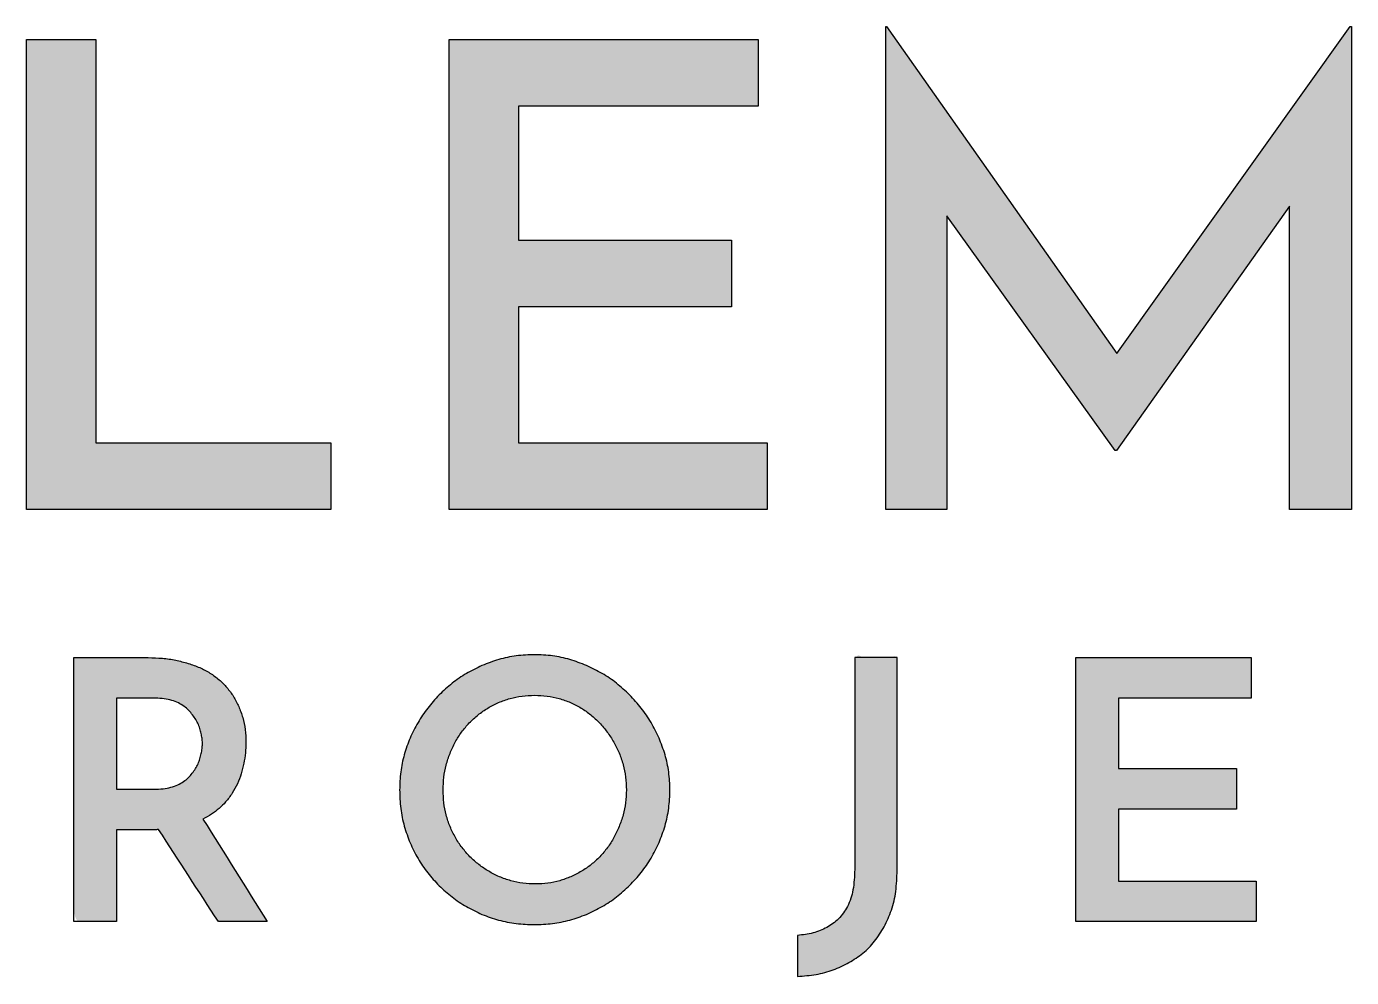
# Model space of a CAD drawing. Extents: x 19 to 206, y 17 to 162.
# Drawn here: x 78.05 to 124.86, y 17.11 to 50.72 of the extents above; entities that cross this region are included whole.
import ezdxf

# ---------------------------------------------------------------- set-up
doc = ezdxf.new("R2010")
doc.units = 0
doc.layers.add('fill-base', color=255, linetype='CONTINUOUS')
doc.layers.add('logo-outline', color=7, linetype='CONTINUOUS')
doc.layers.add('fill-hero', color=253, linetype='CONTINUOUS', true_color=0x999999)

msp = doc.modelspace()

# ---------------------------------------------------------------- hatches: boundary and pattern name
at = {"layer": 'fill-base', "linetype": 'Continuous'}
h = msp.add_hatch(color=256, dxfattribs=at)
h.dxf.hatch_style = 1
h.paths.add_polyline_path([(78.05105799999998, 50.26061599999998), (80.49905800000002, 50.26061599999998), (80.49905800000002, 36.009866), (88.80230800000002, 36.009866), (88.80230800000002, 33.653366), (78.05105799999998, 33.653366)])
h = msp.add_hatch(color=256, dxfattribs=at)
h.dxf.hatch_style = 1
h.paths.add_polyline_path([(92.98880799999999, 50.26061599999998), (103.899058, 50.26061599999998), (103.899058, 47.90411599999999), (95.43455800000002, 47.90411599999999), (95.43455800000002, 43.169366), (102.960808, 43.169366), (102.960808, 40.813616), (95.43455800000002, 40.813616), (95.43455800000002, 36.009866), (104.219308, 36.009866), (104.219308, 33.653366), (92.98805800000002, 33.653366), (92.98805800000002, 50.26061599999998)])
at = {"layer": 'fill-hero', "linetype": 'Continuous'}
h = msp.add_hatch(color=256, dxfattribs=at)
h.dxf.hatch_style = 1
h.paths.add_polyline_path([(108.416308, 33.653366), (108.416308, 50.718116), (108.439558, 50.718116), (116.578468, 39.16524), (124.818058, 50.718116), (124.863808, 50.718116), (124.863808, 33.653366), (122.667808, 33.653366), (122.667808, 44.369256), (116.560558, 35.734616), (116.514808, 35.734616), (110.567308, 44.022958), (110.567308, 33.653366)])
h = msp.add_hatch(color=256, dxfattribs=at)
h.dxf.hatch_style = 1
edge = h.paths.add_edge_path()
edge.add_spline(control_points=[(82.71872200000004, 22.33853), (83.4223343333334, 21.253569), (84.12594666666672, 20.168608), (84.82955900000005, 19.083647), (85.4062216666667, 19.083647), (85.98288433333335, 19.083647), (86.55954700000002, 19.083647), (85.80173200000002, 20.29019033333334), (85.04391700000004, 21.49673366666667), (84.28610200000004, 22.703277), (84.3883920032713, 22.76120396113414), (84.58821572565311, 22.87436439353135), (84.85938138032894, 23.07625825483091), (85.1070127501016, 23.3233468548426), (85.32369593596052, 23.61687293793185), (85.51019327884468, 23.95299725961941), (85.6434128152934, 24.31051694332015), (85.73446923934723, 24.67730477922747), (85.79124525404904, 25.04659488107429), (85.81127636809111, 25.44712555806952), (85.78567034115375, 25.86715223154022), (85.70514136366594, 26.29670832567728), (85.59910009517556, 26.5574511184023), (85.54734000000003, 26.684723), (85.48929854710723, 26.80549527565905), (85.37465045614039, 27.04405427368417), (85.13820690581672, 27.3625859642042), (84.85948056274414, 27.64179883598544), (84.53512124891611, 27.8779019668913), (84.16844067369304, 28.07363939021227), (83.90149799632569, 28.16353211283628), (83.76461900000004, 28.209626), (83.61827327103812, 28.25085696846667), (83.3195519271851, 28.33501774579913), (82.84617106396566, 28.40185310008498), (82.52171262971929, 28.41034984536614), (82.35544400000003, 28.414704), (81.47946633333336, 28.414704), (80.6034886666667, 28.414704), (79.72751100000002, 28.414704), (79.72751100000004, 28.414704), (79.72751100000004, 28.414704), (79.72751100000004, 28.414704), (79.72751100000004, 25.30435166666667), (79.72751100000004, 22.19399933333334), (79.72751100000004, 19.083647), (80.22751100000004, 19.083647), (80.72751100000004, 19.083647), (81.22751100000004, 19.083647), (81.22751100000004, 20.164702), (81.22751100000004, 21.245757), (81.22751100000004, 22.326812), (81.676241, 22.326812), (82.124971, 22.326812), (82.57370100000001, 22.326812), (82.59026574627482, 22.32741792240098), (82.62252500898698, 22.32859793503697), (82.67058878551038, 22.33562716096281), (82.7024905626733, 22.33755110734966), (82.71872200000001, 22.33853)], knot_values=[0, 0, 0, 0, 1, 1, 1, 2, 2, 2, 3, 3, 3, 3.352447630089915, 3.688507137911076, 4.010636558084079, 4.398394493890685, 4.77914518308376, 5.16017328601713, 5.539298415007541, 5.911268677664385, 6.279366211430914, 6.740162110572821, 7.171494735539912, 7.582794203793882, 7.582794203793882, 7.582794203793882, 7.984016859268368, 8.375321082604891, 8.766055657297223, 9.163556388724235, 9.574696977273925, 10.00738126437597, 10.00738126437597, 10.00738126437597, 10.46315505684873, 10.93770810579585, 11.43649679456996, 11.43649679456996, 11.43649679456996, 12.43649679456996, 12.43649679456996, 12.43649679456996, 13.43649679456996, 13.43649679456996, 13.43649679456996, 14.43649679456996, 14.43649679456996, 14.43649679456996, 15.43649679456996, 15.43649679456996, 15.43649679456996, 16.43649679456996, 16.43649679456996, 16.43649679456996, 17.43649679456996, 17.43649679456996, 17.43649679456996, 17.4861873404112, 17.53326739075103, 17.58203320530383, 17.58203320530383, 17.58203320530383, 17.58203320530383], weights=[1, 1, 1, 1, 1, 1, 1, 1, 1, 1, 1, 1, 1, 1, 1, 1, 1, 1, 1, 1, 1, 1, 1, 1, 1, 1, 1, 1, 1, 1, 1, 1, 1, 1, 1, 1, 1, 1, 1, 1, 1, 1, 1, 1, 1, 1, 1, 1, 1, 1, 1, 1, 1, 1, 1, 1, 1, 1, 1, 1], degree=3, periodic=0)
edge = h.paths.add_edge_path(flags=16)
edge.add_spline(control_points=[(83.91842900000003, 26.390289), (83.95846531237387, 26.33572221937343), (84.03740249240634, 26.22813619232158), (84.12787623940594, 26.05069633858674), (84.189219451113, 25.86975521224096), (84.2324272504836, 25.69367005776043), (84.25920196474898, 25.52659850833928), (84.26891239014354, 25.36195938839362), (84.25826885299357, 25.19425193003375), (84.22857296840108, 25.01788680503011), (84.19407844698723, 24.89998482414083), (84.17624200000004, 24.83902), (84.15645631693235, 24.77951443958354), (84.1163378788056, 24.65885799645751), (84.02465333029252, 24.48643581743179), (83.9465843504175, 24.38045110290238), (83.90671400000004, 24.326324), (83.86285189570442, 24.27339251174405), (83.77234436891358, 24.1641707092716), (83.59714036038797, 24.02695796584025), (83.46353537416904, 23.95408661703545), (83.39401400000006, 23.916168), (83.31456164125375, 23.8850333637939), (83.14723625431829, 23.81946432176059), (82.86483521746037, 23.77140681435435), (82.66559225493037, 23.76548305656006), (82.56051600000004, 23.762359), (82.11618100000004, 23.762359), (81.67184600000004, 23.762359), (81.22751100000005, 23.762359), (81.22751100000004, 24.83462466666667), (81.22751100000004, 25.90689033333334), (81.22751100000004, 26.979156), (81.22751100000004, 26.979156), (81.22751100000004, 26.979156), (81.22751100000004, 26.979156), (81.68893600000006, 26.979156), (82.15036100000006, 26.979156), (82.61178600000007, 26.979156), (82.7140918593308, 26.97597767064193), (82.90803592878432, 26.96995242307743), (83.18116536454207, 26.91472228614808), (83.41682796191331, 26.82114106981546), (83.6157046736158, 26.69821045558855), (83.78721805221781, 26.55828194553397), (83.87522844532249, 26.44559984525832), (83.91842900000003, 26.390289)], knot_values=[0, 0, 0, 0, 0.2027956663960055, 0.3998399722386301, 0.5945376159120954, 0.7747992802697721, 0.9432604278676681, 1.101488664680823, 1.268503856666463, 1.446349576350686, 1.636775892730538, 1.636775892730538, 1.636775892730538, 1.824675971123283, 2.017771466308961, 2.219317573234893, 2.219317573234893, 2.219317573234893, 2.42511124813283, 2.643963787622323, 2.881386879096176, 2.881386879096176, 2.881386879096176, 3.136877794850541, 3.41944662976515, 3.734752067214299, 3.734752067214299, 3.734752067214299, 4.734752067214299, 4.734752067214299, 4.734752067214299, 5.734752067214299, 5.734752067214299, 5.734752067214299, 6.734752067214299, 6.734752067214299, 6.734752067214299, 7.734752067214299, 7.734752067214299, 7.734752067214299, 8.041423069568612, 8.316116835264165, 8.56598257856844, 8.797793926543468, 9.015582176945095, 9.22554886171436, 9.22554886171436, 9.22554886171436, 9.22554886171436], weights=[1, 1, 1, 1, 1, 1, 1, 1, 1, 1, 1, 1, 1, 1, 1, 1, 1, 1, 1, 1, 1, 1, 1, 1, 1, 1, 1, 1, 1, 1, 1, 1, 1, 1, 1, 1, 1, 1, 1, 1, 1, 1, 1, 1, 1, 1, 1], degree=3, periodic=0)
h = msp.add_hatch(color=256, dxfattribs=at)
h.dxf.hatch_style = 1
edge = h.paths.add_edge_path()
edge.add_spline(control_points=[(100.397574, 25.569293), (100.4748032689324, 25.37608442038009), (100.6294068739203, 24.98930433898355), (100.7537504004793, 24.36992527467493), (100.7964898607432, 23.73344847505431), (100.7536406299839, 23.09419313060832), (100.6294855533191, 22.46637136149278), (100.4748165408106, 22.07373948249192), (100.397574, 21.877657), (100.3087839410643, 21.69185569108087), (100.1320206249239, 21.32196230547646), (99.7820832249112, 20.81207026509125), (99.50058840808701, 20.51447726630243), (99.35930300000004, 20.365112), (99.20938874943276, 20.22619307380508), (98.90953424081121, 19.94833112142373), (98.39514259573086, 19.60326257465954), (98.02203864506922, 19.42801114413646), (97.83393800000005, 19.339658), (97.64049525562271, 19.26753601319829), (97.25229246334276, 19.12280090436116), (96.6338502873977, 19.0071543954631), (95.99619330664287, 18.96737873557162), (95.35577324526318, 19.00705399709375), (94.72855532253782, 19.12186843925924), (94.33668680321333, 19.26744522221438), (94.14230200000003, 19.339658), (93.95669000929817, 19.42777968195637), (93.58823346939708, 19.60270916739066), (93.07865846534347, 19.94324155865167), (92.77939945756317, 20.21593835441359), (92.62976200000001, 20.352294), (92.49093946529575, 20.50179599302319), (92.21383190583363, 20.80022111909971), (91.86860653015164, 21.30996031273882), (91.69276396287572, 21.67913248335549), (91.60430900000003, 21.864839), (91.52987345493757, 22.06150951529944), (91.38030883782481, 22.45668295419134), (91.25632010539957, 23.08842851941909), (91.24056438619937, 23.51838199732421), (91.23257900000004, 23.73629300000001), (91.2403001222877, 23.94911974088476), (91.25556643603424, 24.3699238259569), (91.3841618227875, 24.98704277064521), (91.59152343822205, 25.57369980196063), (91.87185920436119, 26.12533020231726), (92.21602395637439, 26.63772000418565), (92.62053918063505, 27.10353207076222), (93.07911445348007, 27.51505259789932), (93.58600475965017, 27.86797378705911), (93.95629919680115, 28.04433892844373), (94.14230200000003, 28.132929), (94.33838551143056, 28.21017117267844), (94.73101830991519, 28.36483899863951), (95.35883986852859, 28.48899337860072), (95.9980944830348, 28.53184299149973), (96.6345708200378, 28.48910314050185), (97.25395000137667, 28.36476113398018), (97.64072975252195, 28.21015797787838), (97.83393800000005, 28.132929), (98.02213365357548, 28.04424273657596), (98.39595882785159, 27.86807948705068), (98.91051561235922, 27.51829680850958), (99.20952721376838, 27.23603950791871), (99.35930300000004, 27.094656), (99.50052164421386, 26.94281542417412), (99.78148573540771, 26.64071827807289), (100.131424188247, 26.12692853451938), (100.3086935364801, 25.75551482919006), (100.397574, 25.569293)], knot_values=[0, 0, 0, 0, 0.6231306285723698, 1.247431743010747, 1.885499915720374, 2.532094161975321, 3.164761631982276, 3.795926165245985, 3.795926165245985, 3.795926165245985, 4.413141304824561, 5.024678529549272, 5.640908832021483, 5.640908832021483, 5.640908832021483, 6.253473789570487, 6.866145016370786, 7.489073631659096, 7.489073631659096, 7.489073631659096, 8.107464939008254, 8.73006735829042, 9.367952147582335, 10.020051685446, 10.65104200194935, 11.27213082343948, 11.27213082343948, 11.27213082343948, 11.88805609980422, 12.49479804072887, 13.10160448876482, 13.10160448876482, 13.10160448876482, 13.71310133048356, 14.32223050447952, 14.93879962594848, 14.93879962594848, 14.93879962594848, 15.56893472189617, 16.20494087977594, 16.8585492637644, 16.8585492637644, 16.8585492637644, 17.49652372791794, 18.11996152601812, 18.7406868040212, 19.35852684774125, 19.97119668672878, 20.58805206907135, 21.20427947096533, 21.81581643717589, 22.43303159521397, 22.43303159521397, 22.43303159521397, 23.06419861292007, 23.69686490106019, 24.3434571516865, 24.98152632215158, 25.60582723126834, 26.22895657760423, 26.22895657760423, 26.22895657760423, 26.85252462715216, 27.46759004424695, 28.08488091587637, 28.08488091587637, 28.08488091587637, 28.70642895181406, 29.32149297955101, 29.93997771388162, 29.93997771388162, 29.93997771388162, 29.93997771388162], degree=3, periodic=0)
edge = h.paths.add_edge_path(flags=16)
edge.add_spline(control_points=[(93.01430200000003, 22.441657), (93.0752417936478, 22.31135176389599), (93.1963049567239, 22.05248702045249), (93.43347440041735, 21.69406271089972), (93.62396791063036, 21.48325067000766), (93.71930200000004, 21.377748), (93.82183592572994, 21.28225369741841), (94.02655349488158, 21.09159132539695), (94.37769779073604, 20.85711303800683), (94.75530821721944, 20.6633463099564), (95.1615372354809, 20.51957169261247), (95.59313508960594, 20.4344794040224), (96.03425828766161, 20.40703774055656), (96.47074312886886, 20.4350513077507), (96.89089888971587, 20.51772762038072), (97.1525228609577, 20.62122813472506), (97.28275500000004, 20.67274900000001), (97.40982520050522, 20.7336097801906), (97.66170745354202, 20.85424979157832), (98.00770898701445, 21.09154672529819), (98.20807541681619, 21.28237464324584), (98.30821600000003, 21.377748), (98.40073774755211, 21.48329533236527), (98.5857977903865, 21.69440887448224), (98.81428579485237, 22.05296088867732), (98.92950743193715, 22.3114116048564), (98.98757300000003, 22.441657), (99.03910599799126, 22.57763625752794), (99.14268961936969, 22.85096062203488), (99.22519542355742, 23.28799779549938), (99.25329202190154, 23.73859117916023), (99.22585152211093, 24.19101158678495), (99.14085129976074, 24.63114215719042), (98.9967825055703, 25.04540119011211), (98.80508353670172, 25.43160692409936), (98.5731241130259, 25.78897874894736), (98.30235257417115, 26.11311883139168), (97.99443248965034, 26.39966825257765), (97.64915372816219, 26.64083907963877), (97.27237324737285, 26.8348409495018), (96.86831077159698, 26.97816281713132), (96.44104641492449, 27.06373437081885), (96.0009410843743, 27.09101669734956), (95.56082598883124, 27.0637359056955), (95.1335943032646, 26.97815641484227), (94.72902423482421, 26.83472224801974), (94.3512614688433, 26.63980300813935), (93.99994042521838, 26.40067678014817), (93.79606069606137, 26.20561905598751), (93.69366700000003, 26.107656), (93.60105114442327, 26.00169106901188), (93.41525062656865, 25.78911041606195), (93.18693853219567, 25.42592299716958), (93.0722718612604, 25.1635645836936), (93.01430200000003, 25.030929), (92.96550843112058, 24.89483450291437), (92.86726349237215, 24.62081077730389), (92.786295471077, 24.18426424718643), (92.77599061529214, 23.88708153283085), (92.77076200000003, 23.73629300000001), (92.77599065907255, 23.58550480639672), (92.78629562370666, 23.28832210988208), (92.86726333660164, 22.8517755239941), (92.96550841615598, 22.5777514946315), (93.01430200000003, 22.441657)], knot_values=[0, 0, 0, 0, 0.4312087377245498, 0.8566404743133998, 1.282853106097116, 1.282853106097116, 1.282853106097116, 1.702623011700165, 2.120958875152018, 2.544536237985531, 2.973362428920736, 3.409097180293632, 3.860058707417626, 4.295382651287021, 4.718552850295645, 5.137988056223808, 5.137988056223808, 5.137988056223808, 5.560300635417225, 5.975108352800833, 6.389563187852855, 6.389563187852855, 6.389563187852855, 6.810257717383491, 7.231027489111449, 7.658492782599702, 7.658492782599702, 7.658492782599702, 8.094043445394515, 8.533969015395853, 8.986350709854193, 9.445840490438046, 9.889957463936025, 10.32685503498214, 10.75742893454643, 11.18051369924613, 11.60212002727502, 12.02138065811221, 12.43862399524774, 12.8615859129401, 13.28906919843323, 13.72061474298791, 14.16446971797975, 14.60832070121737, 15.0398642853766, 15.46734662800259, 15.89157583844548, 16.31232607605445, 16.73683938722973, 16.73683938722973, 16.73683938722973, 17.1586284758629, 17.58300801144043, 18.0169164260454, 18.0169164260454, 18.0169164260454, 18.45018953764593, 18.8893037362606, 19.34159893723558, 19.34159893723558, 19.34159893723558, 19.79389314000187, 20.23300832137915, 20.66628143297968, 20.66628143297968, 20.66628143297968, 20.66628143297968], degree=3, periodic=0)
h = msp.add_hatch(color=256, dxfattribs=at)
h.dxf.hatch_style = 1
edge = h.paths.add_edge_path()
edge.add_spline(control_points=[(108.351933, 18.90384), (108.2459076968307, 18.72884188632633), (108.0373997443119, 18.3846929210697), (107.6135568597802, 17.94980718506658), (107.2771167899345, 17.73996617600346), (107.108567, 17.63484), (106.9260587516581, 17.54392222022222), (106.5558098310811, 17.35948009155232), (105.9376762638077, 17.19797276551384), (105.5085644688559, 17.16478055332206), (105.288392, 17.14775), (105.288392, 17.14775), (105.288392, 17.14775), (105.288392, 17.14775), (105.288392, 17.630568), (105.288392, 18.113386), (105.288392, 18.596204), (105.4751069202046, 18.61664929387154), (105.8353135207175, 18.65609193613007), (106.3324436244257, 18.86205254868603), (106.7637770449095, 19.17257273532493), (107.0963026398656, 19.63105121646724), (107.2853292997139, 20.23961010454841), (107.303695082709, 20.68655869838054), (107.313662, 20.929113), (107.313662, 23.42438466666667), (107.313662, 25.91965633333334), (107.313662, 28.41492800000001), (107.8135696666667, 28.41492800000001), (108.3134773333333, 28.41492800000001), (108.813385, 28.41492800000001), (108.813385, 25.906838), (108.813385, 23.398748), (108.813385, 20.890658), (108.803977833231, 20.64367623934464), (108.7859386882179, 20.17006501234783), (108.6369039322563, 19.49284409955778), (108.4449410191397, 19.09607751745935), (108.351933, 18.90384)], knot_values=[0, 0, 0, 0, 0.6126723307233599, 1.204873265394188, 1.799400495859706, 1.799400495859706, 1.799400495859706, 2.40997003456681, 3.038044308933304, 3.699885553451191, 3.699885553451191, 3.699885553451191, 4.699885553451191, 4.699885553451191, 4.699885553451191, 5.699885553451191, 5.699885553451191, 5.699885553451191, 6.260907278560834, 6.782197176936963, 7.294364955850285, 7.837613980704448, 8.449688859138451, 9.176036904723349, 9.176036904723349, 9.176036904723349, 10.17603690472335, 10.17603690472335, 10.17603690472335, 11.17603690472335, 11.17603690472335, 11.17603690472335, 12.17603690472335, 12.17603690472335, 12.17603690472335, 12.91699496501286, 13.59689508937525, 14.2359353756953, 14.2359353756953, 14.2359353756953, 14.2359353756953], weights=[1, 1, 1, 1, 1, 1, 1, 1, 1, 1, 1, 1, 1, 1, 1, 1, 1, 1, 1, 1, 1, 1, 1, 1, 1, 1, 1, 1, 1, 1, 1, 1, 1, 1, 1, 1, 1, 1, 1], degree=3, periodic=0)
h = msp.add_hatch(color=256, dxfattribs=at)
h.dxf.hatch_style = 1
h.paths.add_polyline_path([(115.127022, 28.41492800000001), (121.318198, 28.41492800000001), (121.318198, 26.979293), (116.626744, 26.979293), (116.626744, 24.492566), (120.805475, 24.492566), (120.805475, 23.05693), (116.626744, 23.05693), (116.626744, 20.518931), (121.49765, 20.518931), (121.49765, 19.083295), (115.127022, 19.083295)])

# ---------------------------------------------------------------- linework, layer by layer
at = {"layer": 'logo-outline'}
for points in [[(108.416308, 33.653366), (108.416308, 50.718116), (108.439558, 50.718116), (116.578468, 39.16524), (124.818058, 50.718116), (124.863808, 50.718116), (124.863808, 33.653366), (122.667808, 33.653366), (122.667808, 44.369256), (116.560558, 35.734616), (116.514808, 35.734616), (110.567308, 44.022958), (110.567308, 33.653366)], [(78.05105799999998, 50.26061599999998), (80.49905800000002, 50.26061599999998), (80.49905800000002, 36.009866), (88.80230800000002, 36.009866), (88.80230800000002, 33.653366), (78.05105799999998, 33.653366)], [(92.98880799999999, 50.26061599999998), (103.899058, 50.26061599999998), (103.899058, 47.90411599999999), (95.43455800000002, 47.90411599999999), (95.43455800000002, 43.169366), (102.960808, 43.169366), (102.960808, 40.813616), (95.43455800000002, 40.813616), (95.43455800000002, 36.009866), (104.219308, 36.009866), (104.219308, 33.653366), (92.98805800000002, 33.653366), (92.98805800000002, 50.26061599999998)]]:
    msp.add_lwpolyline(points, close=True, dxfattribs=at)
at = {"layer": 'logo-outline', "color": 7}
for points in [[(115.127022, 28.41492800000001), (121.318198, 28.41492800000001), (121.318198, 26.979293), (116.626744, 26.979293), (116.626744, 24.492566), (120.805475, 24.492566), (120.805475, 23.05693), (116.626744, 23.05693), (116.626744, 20.518931), (121.49765, 20.518931), (121.49765, 19.083295), (115.127022, 19.083295)], [(91.23257900000004, 23.73629300000001), (91.23257900000004, 23.73629300000001)], [(92.77076200000003, 23.73629300000001), (92.77076200000003, 23.73629300000001)]]:
    msp.add_lwpolyline(points, close=True, dxfattribs=at)
for points, knots in [([(108.351933, 18.90384), (108.2459076968307, 18.72884188632633), (108.0373997443119, 18.3846929210697), (107.6135568597802, 17.94980718506658), (107.2771167899345, 17.73996617600346), (107.108567, 17.63484), (106.9260587516581, 17.54392222022222), (106.5558098310811, 17.35948009155232), (105.9376762638077, 17.19797276551384), (105.5085644688559, 17.16478055332206), (105.288392, 17.14775), (105.288392, 17.14775), (105.288392, 17.14775), (105.288392, 17.14775), (105.288392, 17.630568), (105.288392, 18.113386), (105.288392, 18.596204), (105.4751069202046, 18.61664929387154), (105.8353135207175, 18.65609193613007), (106.3324436244257, 18.86205254868603), (106.7637770449095, 19.17257273532493), (107.0963026398656, 19.63105121646724), (107.2853292997139, 20.23961010454841), (107.303695082709, 20.68655869838054), (107.313662, 20.929113), (107.313662, 23.42438466666667), (107.313662, 25.91965633333334), (107.313662, 28.41492800000001), (107.8135696666667, 28.41492800000001), (108.3134773333333, 28.41492800000001), (108.813385, 28.41492800000001), (108.813385, 25.906838), (108.813385, 23.398748), (108.813385, 20.890658), (108.803977833231, 20.64367623934464), (108.7859386882179, 20.17006501234783), (108.6369039322563, 19.49284409955778), (108.4449410191397, 19.09607751745935), (108.351933, 18.90384)], [0, 0, 0, 0, 0.6126723307233599, 1.204873265394188, 1.799400495859706, 1.799400495859706, 1.799400495859706, 2.40997003456681, 3.038044308933304, 3.699885553451191, 3.699885553451191, 3.699885553451191, 4.699885553451191, 4.699885553451191, 4.699885553451191, 5.699885553451191, 5.699885553451191, 5.699885553451191, 6.260907278560834, 6.782197176936963, 7.294364955850285, 7.837613980704448, 8.449688859138451, 9.176036904723349, 9.176036904723349, 9.176036904723349, 10.17603690472335, 10.17603690472335, 10.17603690472335, 11.17603690472335, 11.17603690472335, 11.17603690472335, 12.17603690472335, 12.17603690472335, 12.17603690472335, 12.91699496501286, 13.59689508937525, 14.2359353756953, 14.2359353756953, 14.2359353756953, 14.2359353756953]), ([(82.71872200000004, 22.33853), (83.4223343333334, 21.253569), (84.12594666666672, 20.168608), (84.82955900000005, 19.083647), (85.4062216666667, 19.083647), (85.98288433333335, 19.083647), (86.55954700000002, 19.083647), (85.80173200000002, 20.29019033333334), (85.04391700000004, 21.49673366666667), (84.28610200000004, 22.703277), (84.3883920032713, 22.76120396113414), (84.58821572565311, 22.87436439353135), (84.85938138032894, 23.07625825483091), (85.1070127501016, 23.3233468548426), (85.32369593596052, 23.61687293793185), (85.51019327884468, 23.95299725961941), (85.6434128152934, 24.31051694332015), (85.73446923934723, 24.67730477922747), (85.79124525404904, 25.04659488107429), (85.81127636809111, 25.44712555806952), (85.78567034115375, 25.86715223154022), (85.70514136366594, 26.29670832567728), (85.59910009517556, 26.5574511184023), (85.54734000000003, 26.684723), (85.48929854710723, 26.80549527565905), (85.37465045614039, 27.04405427368417), (85.13820690581672, 27.3625859642042), (84.85948056274414, 27.64179883598544), (84.53512124891611, 27.8779019668913), (84.16844067369304, 28.07363939021227), (83.90149799632569, 28.16353211283628), (83.76461900000004, 28.209626), (83.61827327103812, 28.25085696846667), (83.3195519271851, 28.33501774579913), (82.84617106396566, 28.40185310008498), (82.52171262971929, 28.41034984536614), (82.35544400000003, 28.414704), (81.47946633333336, 28.414704), (80.6034886666667, 28.414704), (79.72751100000002, 28.414704), (79.72751100000004, 28.414704), (79.72751100000004, 28.414704), (79.72751100000004, 28.414704), (79.72751100000004, 25.30435166666667), (79.72751100000004, 22.19399933333334), (79.72751100000004, 19.083647), (80.22751100000004, 19.083647), (80.72751100000004, 19.083647), (81.22751100000004, 19.083647), (81.22751100000004, 20.164702), (81.22751100000004, 21.245757), (81.22751100000004, 22.326812), (81.676241, 22.326812), (82.124971, 22.326812), (82.57370100000001, 22.326812), (82.59026574627482, 22.32741792240098), (82.62252500898698, 22.32859793503697), (82.67058878551038, 22.33562716096281), (82.7024905626733, 22.33755110734966), (82.71872200000001, 22.33853)], [0, 0, 0, 0, 1, 1, 1, 2, 2, 2, 3, 3, 3, 3.352447630089915, 3.688507137911076, 4.010636558084079, 4.398394493890685, 4.77914518308376, 5.16017328601713, 5.539298415007541, 5.911268677664385, 6.279366211430914, 6.740162110572821, 7.171494735539912, 7.582794203793882, 7.582794203793882, 7.582794203793882, 7.984016859268368, 8.375321082604891, 8.766055657297223, 9.163556388724235, 9.574696977273925, 10.00738126437597, 10.00738126437597, 10.00738126437597, 10.46315505684873, 10.93770810579585, 11.43649679456996, 11.43649679456996, 11.43649679456996, 12.43649679456996, 12.43649679456996, 12.43649679456996, 13.43649679456996, 13.43649679456996, 13.43649679456996, 14.43649679456996, 14.43649679456996, 14.43649679456996, 15.43649679456996, 15.43649679456996, 15.43649679456996, 16.43649679456996, 16.43649679456996, 16.43649679456996, 17.43649679456996, 17.43649679456996, 17.43649679456996, 17.4861873404112, 17.53326739075103, 17.58203320530383, 17.58203320530383, 17.58203320530383, 17.58203320530383]), ([(100.397574, 25.569293), (100.4748032689324, 25.37608442038009), (100.6294068739203, 24.98930433898355), (100.7537504004793, 24.36992527467493), (100.7964898607432, 23.73344847505431), (100.7536406299839, 23.09419313060832), (100.6294855533191, 22.46637136149278), (100.4748165408106, 22.07373948249192), (100.397574, 21.877657), (100.3087839410643, 21.69185569108087), (100.1320206249239, 21.32196230547646), (99.7820832249112, 20.81207026509125), (99.50058840808701, 20.51447726630243), (99.35930300000004, 20.365112), (99.20938874943276, 20.22619307380508), (98.90953424081121, 19.94833112142373), (98.39514259573086, 19.60326257465954), (98.02203864506922, 19.42801114413646), (97.83393800000005, 19.339658), (97.64049525562271, 19.26753601319829), (97.25229246334276, 19.12280090436116), (96.6338502873977, 19.0071543954631), (95.99619330664287, 18.96737873557162), (95.35577324526318, 19.00705399709375), (94.72855532253782, 19.12186843925924), (94.33668680321333, 19.26744522221438), (94.14230200000003, 19.339658), (93.95669000929817, 19.42777968195637), (93.58823346939708, 19.60270916739066), (93.07865846534347, 19.94324155865167), (92.77939945756317, 20.21593835441359), (92.62976200000001, 20.352294), (92.49093946529575, 20.50179599302319), (92.21383190583363, 20.80022111909971), (91.86860653015164, 21.30996031273882), (91.69276396287572, 21.67913248335549), (91.60430900000003, 21.864839), (91.52987345493757, 22.06150951529944), (91.38030883782481, 22.45668295419134), (91.25632010539957, 23.08842851941909), (91.24056438619937, 23.51838199732421), (91.23257900000004, 23.73629300000001), (91.2403001222877, 23.94911974088476), (91.25556643603424, 24.3699238259569), (91.3841618227875, 24.98704277064521), (91.59152343822205, 25.57369980196063), (91.87185920436119, 26.12533020231726), (92.21602395637439, 26.63772000418565), (92.62053918063505, 27.10353207076222), (93.07911445348007, 27.51505259789932), (93.58600475965017, 27.86797378705911), (93.95629919680115, 28.04433892844373), (94.14230200000003, 28.132929), (94.33838551143056, 28.21017117267844), (94.73101830991519, 28.36483899863951), (95.35883986852859, 28.48899337860072), (95.9980944830348, 28.53184299149973), (96.6345708200378, 28.48910314050185), (97.25395000137667, 28.36476113398018), (97.64072975252195, 28.21015797787838), (97.83393800000005, 28.132929), (98.02213365357548, 28.04424273657596), (98.39595882785159, 27.86807948705068), (98.91051561235922, 27.51829680850958), (99.20952721376838, 27.23603950791871), (99.35930300000004, 27.094656), (99.50052164421386, 26.94281542417412), (99.78148573540771, 26.64071827807289), (100.131424188247, 26.12692853451938), (100.3086935364801, 25.75551482919006), (100.397574, 25.569293)], [0, 0, 0, 0, 0.6231306285723698, 1.247431743010747, 1.885499915720374, 2.532094161975321, 3.164761631982276, 3.795926165245985, 3.795926165245985, 3.795926165245985, 4.413141304824561, 5.024678529549272, 5.640908832021483, 5.640908832021483, 5.640908832021483, 6.253473789570487, 6.866145016370786, 7.489073631659096, 7.489073631659096, 7.489073631659096, 8.107464939008254, 8.73006735829042, 9.367952147582335, 10.020051685446, 10.65104200194935, 11.27213082343948, 11.27213082343948, 11.27213082343948, 11.88805609980422, 12.49479804072887, 13.10160448876482, 13.10160448876482, 13.10160448876482, 13.71310133048356, 14.32223050447952, 14.93879962594848, 14.93879962594848, 14.93879962594848, 15.56893472189617, 16.20494087977594, 16.8585492637644, 16.8585492637644, 16.8585492637644, 17.49652372791794, 18.11996152601812, 18.7406868040212, 19.35852684774125, 19.97119668672878, 20.58805206907135, 21.20427947096533, 21.81581643717589, 22.43303159521397, 22.43303159521397, 22.43303159521397, 23.06419861292007, 23.69686490106019, 24.3434571516865, 24.98152632215158, 25.60582723126834, 26.22895657760423, 26.22895657760423, 26.22895657760423, 26.85252462715216, 27.46759004424695, 28.08488091587637, 28.08488091587637, 28.08488091587637, 28.70642895181406, 29.32149297955101, 29.93997771388162, 29.93997771388162, 29.93997771388162, 29.93997771388162]), ([(83.91842900000003, 26.390289), (83.95846531237387, 26.33572221937343), (84.03740249240634, 26.22813619232158), (84.12787623940594, 26.05069633858674), (84.189219451113, 25.86975521224096), (84.2324272504836, 25.69367005776043), (84.25920196474898, 25.52659850833928), (84.26891239014354, 25.36195938839362), (84.25826885299357, 25.19425193003375), (84.22857296840108, 25.01788680503011), (84.19407844698723, 24.89998482414083), (84.17624200000004, 24.83902), (84.15645631693235, 24.77951443958354), (84.1163378788056, 24.65885799645751), (84.02465333029252, 24.48643581743179), (83.9465843504175, 24.38045110290238), (83.90671400000004, 24.326324), (83.86285189570442, 24.27339251174405), (83.77234436891358, 24.1641707092716), (83.59714036038797, 24.02695796584025), (83.46353537416904, 23.95408661703545), (83.39401400000006, 23.916168), (83.31456164125375, 23.8850333637939), (83.14723625431829, 23.81946432176059), (82.86483521746037, 23.77140681435435), (82.66559225493037, 23.76548305656006), (82.56051600000004, 23.762359), (82.11618100000004, 23.762359), (81.67184600000004, 23.762359), (81.22751100000005, 23.762359), (81.22751100000004, 24.83462466666667), (81.22751100000004, 25.90689033333334), (81.22751100000004, 26.979156), (81.22751100000004, 26.979156), (81.22751100000004, 26.979156), (81.22751100000004, 26.979156), (81.68893600000006, 26.979156), (82.15036100000006, 26.979156), (82.61178600000007, 26.979156), (82.7140918593308, 26.97597767064193), (82.90803592878432, 26.96995242307743), (83.18116536454207, 26.91472228614808), (83.41682796191331, 26.82114106981546), (83.6157046736158, 26.69821045558855), (83.78721805221781, 26.55828194553397), (83.87522844532249, 26.44559984525832), (83.91842900000003, 26.390289)], [0, 0, 0, 0, 0.2027956663960055, 0.3998399722386301, 0.5945376159120954, 0.7747992802697721, 0.9432604278676681, 1.101488664680823, 1.268503856666463, 1.446349576350686, 1.636775892730538, 1.636775892730538, 1.636775892730538, 1.824675971123283, 2.017771466308961, 2.219317573234893, 2.219317573234893, 2.219317573234893, 2.42511124813283, 2.643963787622323, 2.881386879096176, 2.881386879096176, 2.881386879096176, 3.136877794850541, 3.41944662976515, 3.734752067214299, 3.734752067214299, 3.734752067214299, 4.734752067214299, 4.734752067214299, 4.734752067214299, 5.734752067214299, 5.734752067214299, 5.734752067214299, 6.734752067214299, 6.734752067214299, 6.734752067214299, 7.734752067214299, 7.734752067214299, 7.734752067214299, 8.041423069568612, 8.316116835264165, 8.56598257856844, 8.797793926543468, 9.015582176945095, 9.22554886171436, 9.22554886171436, 9.22554886171436, 9.22554886171436]), ([(93.01430200000003, 22.441657), (93.0752417936478, 22.31135176389599), (93.1963049567239, 22.05248702045249), (93.43347440041735, 21.69406271089972), (93.62396791063036, 21.48325067000766), (93.71930200000004, 21.377748), (93.82183592572994, 21.28225369741841), (94.02655349488158, 21.09159132539695), (94.37769779073604, 20.85711303800683), (94.75530821721944, 20.6633463099564), (95.1615372354809, 20.51957169261247), (95.59313508960594, 20.4344794040224), (96.03425828766161, 20.40703774055656), (96.47074312886886, 20.4350513077507), (96.89089888971587, 20.51772762038072), (97.1525228609577, 20.62122813472506), (97.28275500000004, 20.67274900000001), (97.40982520050522, 20.7336097801906), (97.66170745354202, 20.85424979157832), (98.00770898701445, 21.09154672529819), (98.20807541681619, 21.28237464324584), (98.30821600000003, 21.377748), (98.40073774755211, 21.48329533236527), (98.5857977903865, 21.69440887448224), (98.81428579485237, 22.05296088867732), (98.92950743193715, 22.3114116048564), (98.98757300000003, 22.441657), (99.03910599799126, 22.57763625752794), (99.14268961936969, 22.85096062203488), (99.22519542355742, 23.28799779549938), (99.25329202190154, 23.73859117916023), (99.22585152211093, 24.19101158678495), (99.14085129976074, 24.63114215719042), (98.9967825055703, 25.04540119011211), (98.80508353670172, 25.43160692409936), (98.5731241130259, 25.78897874894736), (98.30235257417115, 26.11311883139168), (97.99443248965034, 26.39966825257765), (97.64915372816219, 26.64083907963877), (97.27237324737285, 26.8348409495018), (96.86831077159698, 26.97816281713132), (96.44104641492449, 27.06373437081885), (96.0009410843743, 27.09101669734956), (95.56082598883124, 27.0637359056955), (95.1335943032646, 26.97815641484227), (94.72902423482421, 26.83472224801974), (94.3512614688433, 26.63980300813935), (93.99994042521838, 26.40067678014817), (93.79606069606137, 26.20561905598751), (93.69366700000003, 26.107656), (93.60105114442327, 26.00169106901188), (93.41525062656865, 25.78911041606195), (93.18693853219567, 25.42592299716958), (93.0722718612604, 25.1635645836936), (93.01430200000003, 25.030929), (92.96550843112058, 24.89483450291437), (92.86726349237215, 24.62081077730389), (92.786295471077, 24.18426424718643), (92.77599061529214, 23.88708153283085), (92.77076200000003, 23.73629300000001), (92.77599065907255, 23.58550480639672), (92.78629562370666, 23.28832210988208), (92.86726333660164, 22.8517755239941), (92.96550841615598, 22.5777514946315), (93.01430200000003, 22.441657)], [0, 0, 0, 0, 0.4312087377245498, 0.8566404743133998, 1.282853106097116, 1.282853106097116, 1.282853106097116, 1.702623011700165, 2.120958875152018, 2.544536237985531, 2.973362428920736, 3.409097180293632, 3.860058707417626, 4.295382651287021, 4.718552850295645, 5.137988056223808, 5.137988056223808, 5.137988056223808, 5.560300635417225, 5.975108352800833, 6.389563187852855, 6.389563187852855, 6.389563187852855, 6.810257717383491, 7.231027489111449, 7.658492782599702, 7.658492782599702, 7.658492782599702, 8.094043445394515, 8.533969015395853, 8.986350709854193, 9.445840490438046, 9.889957463936025, 10.32685503498214, 10.75742893454643, 11.18051369924613, 11.60212002727502, 12.02138065811221, 12.43862399524774, 12.8615859129401, 13.28906919843323, 13.72061474298791, 14.16446971797975, 14.60832070121737, 15.0398642853766, 15.46734662800259, 15.89157583844548, 16.31232607605445, 16.73683938722973, 16.73683938722973, 16.73683938722973, 17.1586284758629, 17.58300801144043, 18.0169164260454, 18.0169164260454, 18.0169164260454, 18.45018953764593, 18.8893037362606, 19.34159893723558, 19.34159893723558, 19.34159893723558, 19.79389314000187, 20.23300832137915, 20.66628143297968, 20.66628143297968, 20.66628143297968, 20.66628143297968])]:
    msp.add_open_spline(points, degree=3, knots=knots, dxfattribs=at)

doc.saveas('drawing.dxf')
